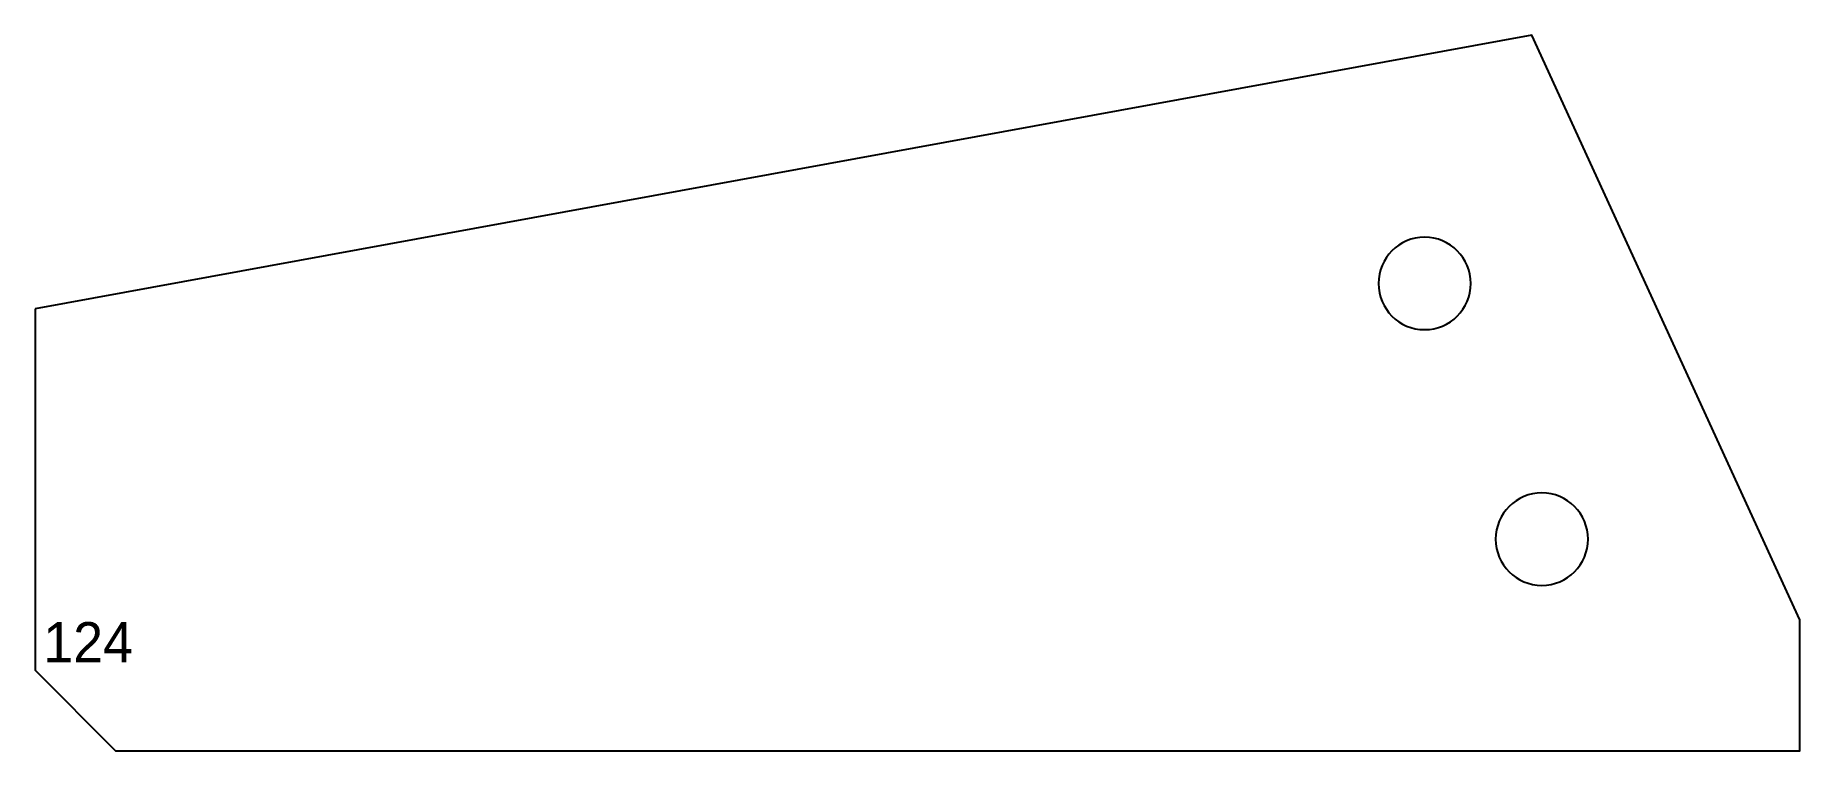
# Model space of a CAD drawing. Header units: millimetres. Extents: x 0 to 439, y 0 to 178.
import ezdxf

# ---------------------------------------------------------------- set-up
doc = ezdxf.new("R2010")
doc.units = ezdxf.units.MM
doc.header["$MEASUREMENT"] = 0
for name, color, linetype in [('ВнешнийКонтур', 7, 'Continuous'), ('Нумерация', 7, 'Continuous'), ('Отверстие', 7, 'Continuous')]:
    doc.layers.add(name, color=color, linetype=linetype)

msp = doc.modelspace()

# ---------------------------------------------------------------- linework, layer by layer
at = {"layer": 'ВнешнийКонтур', "color": 0, "linetype": 'Continuous'}
msp.add_lwpolyline([(0, 110), (0, 20), (20, 0), (439.29, 0), (439.29, 32.59), (372.6, 178.03)], close=True, dxfattribs=at)
at = {"layer": 'Отверстие', "color": 0, "linetype": 'Continuous'}
for points in [[(357.41, 116.28, 1), (334.41, 116.28, 1), (357.41, 116.28)], [(386.59, 52.65, 1), (363.59, 52.65, 1), (386.59, 52.65)]]:
    msp.add_lwpolyline(points, format="xyb", dxfattribs=at)

# ---------------------------------------------------------------- texts
at = {"layer": 'Нумерация', "color": 0, "linetype": 'Continuous'}
msp.add_text('124', height=10, dxfattribs=at).set_placement((2, 22))

doc.saveas('drawing.dxf')
